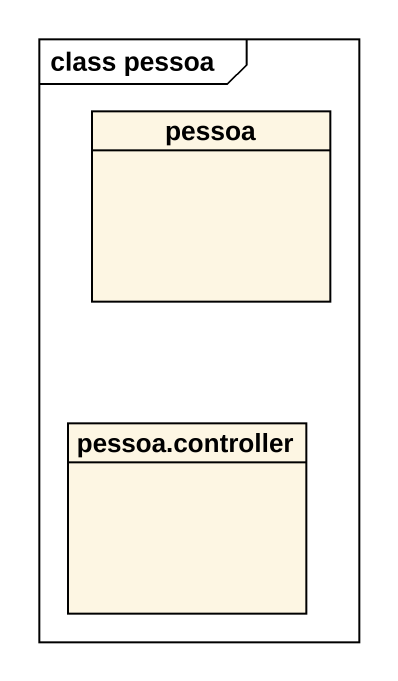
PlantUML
@startuml
mainframe class pessoa
hide circle
hide empty members
class pessoa
class "pessoa.controller" as pessoa_controller
@enduml
